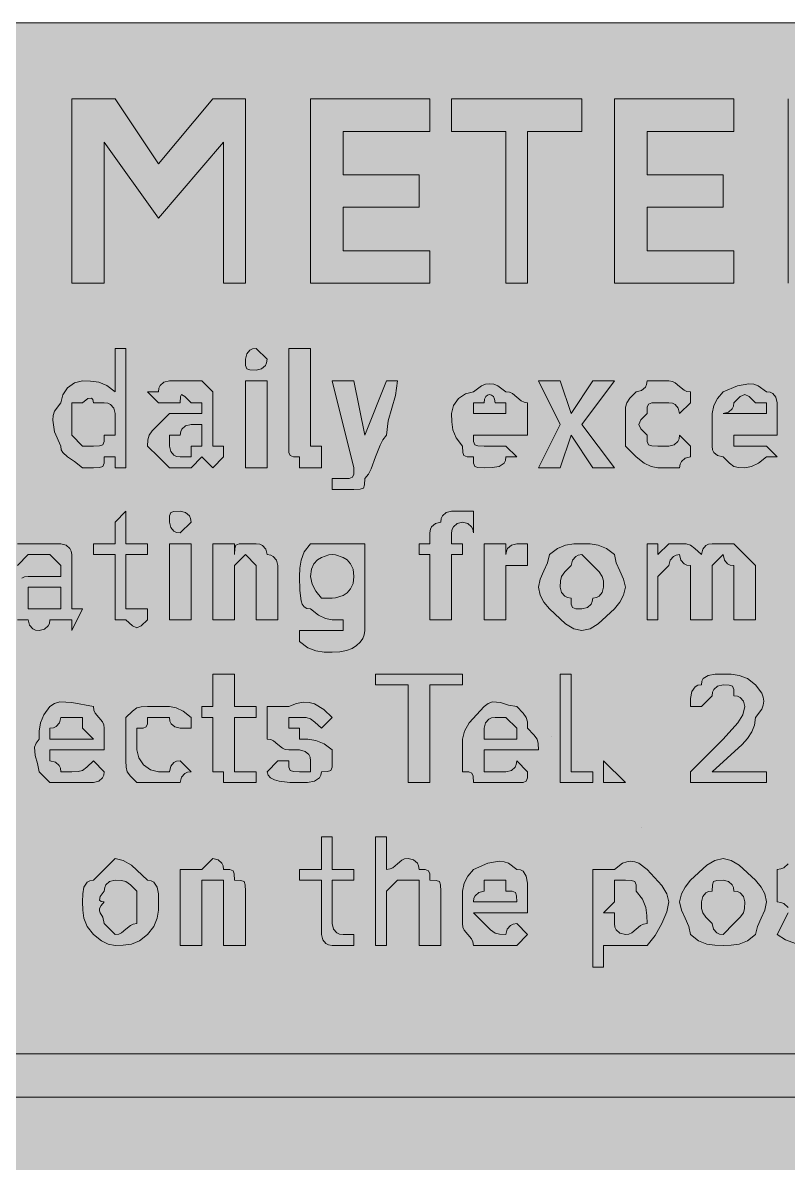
# Model space of a CAD drawing. Header units: metres. Extents: x 9 to 558, y 12 to 260.
# Drawn here: x 282.2 to 366.8, y 133.8 to 259.9 of the extents above; entities that cross this region are included whole.
import ezdxf

# ---------------------------------------------------------------- set-up
doc = ezdxf.new("R2010")
doc.units = ezdxf.units.M
for name, color, linetype, true_color in [('FILL_BLUE_0000FF', 7, 'Continuous', 0x0000ff), ('FILL_WHITE_FFFFFF', 7, 'Continuous', 0xffffff), ('STROKE_WHITE_FFFFFF', 7, 'Continuous', 0xffffff)]:
    doc.layers.add(name, color=color, linetype=linetype, true_color=true_color)

msp = doc.modelspace()

# ---------------------------------------------------------------- hatches: boundary and pattern name
at = {"layer": 'FILL_BLUE_0000FF', "true_color": 0x0000ff}
h = msp.add_hatch(color=7, dxfattribs=at)
h.dxf.hatch_style = 1
h.paths.add_polyline_path([(551.26, 259.87), (552.02, 259.71), (553.41, 259.17), (556.41, 257.52), (556.81, 257.02), (557.1, 256.43), (557.46, 255.12), (557.61, 252.72), (557.61, 18.72), (557.61, 16.32), (557.56, 15.92), (557.42, 15.61), (557.01, 15.12), (556.6, 14.63), (556.46, 14.32), (556.41, 13.92), (553.41, 12.27), (552.02, 11.73), (551.26, 11.57), (550.41, 11.52), (16.41, 11.52), (15.53, 11.54), (14.76, 11.67), (14.22, 12.03), (14.06, 12.32), (14.01, 12.72), (13.13, 12.74), (12.36, 12.87), (11.82, 13.23), (11.66, 13.52), (11.61, 13.92), (10.82, 14.42), (10.22, 15.01), (9.8, 15.65), (9.51, 16.32), (9.25, 17.63), (9.21, 18.72), (9.21, 252.72), (9.21, 255.12), (9.92, 256), (10.41, 256.77), (10.9, 257.31), (11.21, 257.47), (11.61, 257.52), (11.66, 257.92), (11.82, 258.23), (12.36, 258.72), (13.13, 259.21), (14.01, 259.92), (16.41, 259.92), (550.41, 259.92), (551.26, 259.87)])
at = {"layer": 'FILL_WHITE_FFFFFF', "true_color": 0xffffff}
h = msp.add_hatch(color=7, dxfattribs=at)
h.dxf.hatch_style = 1
h.paths.add_polyline_path([(287.61, 251.52), (292.41, 251.52), (297.21, 244.32), (303.21, 251.52), (306.81, 251.52), (306.81, 231.12), (304.41, 231.12), (304.41, 246.72), (297.21, 238.32), (291.21, 246.72), (291.21, 231.12), (287.61, 231.12), (287.61, 251.52)])
h = msp.add_hatch(color=7, dxfattribs=at)
h.dxf.hatch_style = 1
h.paths.add_polyline_path([(314.01, 251.52), (327.21, 251.52), (327.21, 247.92), (317.61, 247.92), (317.61, 243.12), (326.01, 243.12), (326.01, 239.52), (317.61, 239.52), (317.61, 234.72), (327.21, 234.72), (327.21, 231.12), (314.01, 231.12), (314.01, 251.52)])
h = msp.add_hatch(color=7, dxfattribs=at)
h.dxf.hatch_style = 1
h.paths.add_polyline_path([(344.01, 247.92), (338.01, 247.92), (338.01, 231.12), (335.61, 231.12), (335.61, 247.92), (329.61, 247.92), (329.61, 251.52), (344.01, 251.52), (344.01, 247.92)])
h = msp.add_hatch(color=7, dxfattribs=at)
h.dxf.hatch_style = 1
h.paths.add_polyline_path([(347.61, 251.52), (360.81, 251.52), (360.81, 247.92), (351.21, 247.92), (351.21, 243.12), (359.61, 243.12), (359.61, 239.52), (351.21, 239.52), (351.21, 234.72), (360.81, 234.72), (360.81, 231.12), (347.61, 231.12), (347.61, 251.52)])
h = msp.add_hatch(color=7, dxfattribs=at)
h.dxf.hatch_style = 1
h.paths.add_polyline_path([(291.06, 210.87), (290.7, 210.74), (290.01, 210.72), (288.81, 210.72), (287.93, 211.43), (287.16, 211.92), (286.62, 212.41), (286.46, 212.72), (286.41, 213.12), (285.73, 214.71), (285.51, 215.97), (285.57, 216.51), (285.73, 217), (286.41, 217.92), (286.62, 218.8), (287.16, 219.57), (287.93, 220.11), (288.81, 220.32), (289.71, 220.3), (290.61, 220.17), (291.51, 219.81), (292.41, 219.12), (292.41, 223.92), (293.61, 223.92), (293.61, 210.72), (292.41, 210.72), (292.41, 211.92), (291.21, 211.92), (291.19, 211.23), (291.06, 210.87)])
h.paths.add_polyline_path([(291.06, 213.27), (291.19, 213.63), (291.21, 214.32), (292.41, 214.32), (292.41, 216.72), (292.26, 217.32), (291.9, 217.73), (291.61, 217.87), (291.21, 217.92), (290.01, 217.92), (289.96, 218.26), (289.82, 218.43), (289.41, 218.37), (288.81, 217.92), (287.61, 217.92), (287.61, 214.32), (288.81, 213.12), (290.01, 213.12), (290.7, 213.14), (291.06, 213.27)], flags=16)
h = msp.add_hatch(color=7, dxfattribs=at)
h.dxf.hatch_style = 1
h.paths.add_polyline_path([(309.16, 222.32), (309.02, 222.03), (308.61, 221.67), (308.01, 221.52), (307.32, 221.54), (306.96, 221.67), (306.83, 222.03), (306.81, 222.72), (306.96, 223.32), (307.32, 223.73), (307.61, 223.87), (308.01, 223.92), (309.21, 222.72), (309.16, 222.32)])
h = msp.add_hatch(color=7, dxfattribs=at)
h.dxf.hatch_style = 1
h.paths.add_polyline_path([(311.61, 223.92), (314.01, 223.92), (314.01, 213.12), (315.21, 213.12), (315.21, 210.72), (314.01, 210.72), (312.81, 210.72), (312.81, 211.92), (312.12, 211.94), (311.76, 212.07), (311.63, 212.43), (311.61, 213.12), (311.61, 223.92)])
h = msp.add_hatch(color=7, dxfattribs=at)
h.dxf.hatch_style = 1
h.paths.add_polyline_path([(297.21, 211.92), (296.01, 213.12), (296.03, 213.83), (296.16, 214.32), (296.52, 214.81), (297.21, 215.52), (298.41, 216.72), (299.61, 216.72), (300.81, 216.72), (302.01, 216.72), (302.01, 217.92), (300.81, 217.92), (300.12, 218.59), (299.76, 218.82), (299.63, 218.59), (299.61, 217.92), (298.41, 217.92), (297.21, 217.92), (296.01, 219.12), (297.21, 219.12), (297.26, 219.52), (297.4, 219.81), (297.81, 220.17), (298.41, 220.32), (299.61, 220.32), (302.01, 220.32), (303.21, 219.12), (303.21, 217.92), (303.21, 215.52), (303.21, 213.12), (304.41, 213.12), (304.41, 211.92), (303.21, 210.72), (302.01, 211.92), (300.81, 210.72), (299.61, 210.72), (298.41, 210.72), (297.21, 211.92)])
h.paths.add_polyline_path([(300.81, 213.12), (302.01, 213.12), (302.01, 215.52), (300.81, 215.52), (300.21, 215.37), (299.8, 215.01), (299.66, 214.72), (299.61, 214.32), (298.41, 214.32), (298.41, 213.12), (298.56, 212.52), (298.92, 212.11), (299.21, 211.97), (299.61, 211.92), (300.81, 211.92), (300.81, 213.12)], flags=16)
h = msp.add_hatch(color=7, dxfattribs=at)
h.dxf.hatch_style = 1
h.paths.add_polyline_path([(306.81, 210.72), (306.81, 220.32), (309.21, 220.32), (309.21, 210.72), (306.81, 210.72)])
h = msp.add_hatch(color=7, dxfattribs=at)
h.dxf.hatch_style = 1
h.paths.add_polyline_path([(316.41, 220.32), (318.81, 220.32), (320.01, 214.32), (322.41, 220.32), (323.61, 220.32), (323.42, 218.71), (323.01, 217.32), (322.6, 215.93), (322.41, 214.32), (322.01, 213.82), (321.7, 213.23), (321.21, 211.92), (320.72, 210.61), (320.41, 210.02), (320.01, 209.52), (319.99, 208.83), (319.86, 208.47), (319.5, 208.34), (318.81, 208.32), (317.61, 208.32), (316.41, 208.32), (316.41, 209.52), (317.61, 209.52), (318.3, 209.54), (318.66, 209.67), (318.79, 210.03), (318.81, 210.72), (316.41, 220.32)])
h = msp.add_hatch(color=7, dxfattribs=at)
h.dxf.hatch_style = 1
h.paths.add_polyline_path([(332.16, 210.87), (332.03, 211.23), (332.01, 211.92), (331.32, 211.94), (330.96, 212.07), (330.83, 212.43), (330.81, 213.12), (330.12, 214.02), (329.76, 214.92), (329.63, 215.82), (329.61, 216.72), (329.82, 217.6), (330.36, 218.37), (331.13, 218.91), (332.01, 219.12), (332.91, 219.79), (333.36, 219.96), (333.81, 220.02), (334.26, 219.96), (334.71, 219.79), (335.61, 219.12), (336.01, 219.07), (336.32, 218.93), (336.81, 218.52), (337.3, 218.11), (337.61, 217.97), (338.01, 217.92), (338.01, 214.32), (332.01, 214.32), (332.03, 213.63), (332.16, 213.27), (332.52, 213.14), (333.21, 213.12), (334.41, 213.12), (335.61, 213.12), (336.81, 211.92), (335.61, 211.92), (335.56, 211.52), (335.4, 211.23), (334.86, 210.87), (334.09, 210.74), (333.21, 210.72), (332.52, 210.74), (332.16, 210.87)])
h.paths.add_polyline_path([(335.61, 217.92), (334.41, 217.92), (334.36, 218.31), (334.22, 218.59), (334.03, 218.76), (333.81, 218.82), (333.59, 218.76), (333.4, 218.59), (333.26, 218.31), (333.21, 217.92), (332.01, 217.92), (332.01, 216.72), (335.61, 216.72), (335.61, 217.92)], flags=16)
h = msp.add_hatch(color=7, dxfattribs=at)
h.dxf.hatch_style = 1
h.paths.add_polyline_path([(342.81, 214.32), (341.61, 210.72), (339.21, 210.72), (341.61, 215.52), (339.21, 220.32), (341.61, 220.32), (342.81, 216.72), (345.21, 220.32), (347.61, 220.32), (344.01, 215.52), (347.61, 210.72), (345.21, 210.72), (342.81, 214.32)])
h = msp.add_hatch(color=7, dxfattribs=at)
h.dxf.hatch_style = 1
h.paths.add_polyline_path([(353.61, 213.12), (354.21, 213.27), (354.62, 213.63), (354.76, 213.92), (354.81, 214.32), (356.01, 213.12), (356.01, 211.92), (355.41, 211.77), (355, 211.41), (354.86, 211.12), (354.81, 210.72), (352.41, 210.72), (351.66, 210.87), (350.89, 211.23), (350.01, 211.92), (348.81, 213.12), (348.81, 216.72), (348.83, 217.43), (348.96, 217.92), (349.32, 218.41), (350.01, 219.12), (350.61, 219.27), (351.02, 219.63), (351.16, 219.92), (351.21, 220.32), (353.61, 220.32), (354.01, 220.27), (354.32, 220.13), (354.81, 219.72), (355.3, 219.31), (355.61, 219.17), (356.01, 219.12), (356.01, 217.92), (354.81, 216.72), (354.66, 217.32), (354.3, 217.73), (354.01, 217.87), (353.61, 217.92), (352.41, 217.92), (351.72, 217.9), (351.36, 217.77), (351.23, 217.41), (351.21, 216.72), (350.53, 216.01), (350.31, 215.52), (350.53, 215.03), (351.21, 214.32), (351.23, 213.63), (351.36, 213.27), (351.72, 213.14), (352.41, 213.12), (353.61, 213.12)])
h = msp.add_hatch(color=7, dxfattribs=at)
h.dxf.hatch_style = 1
h.paths.add_polyline_path([(364.41, 213.12), (365.61, 211.92), (364.41, 211.92), (363.53, 211.23), (362.76, 210.87), (362.01, 210.72), (361.3, 210.74), (360.81, 210.87), (360.32, 211.23), (359.61, 211.92), (359.01, 212.07), (358.6, 212.43), (358.46, 212.72), (358.41, 213.12), (358.41, 216.72), (358.6, 217.6), (359.01, 218.37), (359.61, 219.12), (361.2, 219.79), (362.46, 220.02), (363, 219.96), (363.49, 219.79), (364.41, 219.12), (364.81, 219.07), (365.1, 218.93), (365.46, 218.52), (365.61, 217.92), (365.61, 214.32), (360.81, 214.32), (360.81, 213.12), (363.21, 213.12), (364.41, 213.12)])
h.paths.add_polyline_path([(364.41, 217.92), (363.21, 217.92), (362.5, 218.59), (362.01, 218.82), (361.52, 218.59), (360.81, 217.92), (360.76, 217.52), (360.62, 217.23), (360.21, 216.87), (359.61, 216.72), (364.41, 216.72), (364.41, 217.92)], flags=16)
h = msp.add_hatch(color=7, dxfattribs=at)
h.dxf.hatch_style = 1
h.paths.add_polyline_path([(294.81, 195.12), (296.01, 195.12), (296.01, 193.92), (295.3, 193.24), (294.81, 193.02), (294.32, 193.24), (293.61, 193.92), (292.41, 193.92), (292.41, 195.12), (292.41, 201.12), (290.01, 201.12), (290.01, 202.32), (292.41, 202.32), (292.41, 204.72), (293.61, 205.92), (293.61, 202.32), (296.01, 202.32), (296.01, 201.12), (293.61, 201.12), (293.61, 195.12), (294.81, 195.12)])
h = msp.add_hatch(color=7, dxfattribs=at)
h.dxf.hatch_style = 1
h.paths.add_polyline_path([(299.61, 203.52), (299.21, 203.57), (298.92, 203.71), (298.56, 204.12), (298.41, 204.72), (298.43, 205.41), (298.56, 205.77), (298.92, 205.9), (299.61, 205.92), (300.21, 205.77), (300.62, 205.41), (300.76, 205.12), (300.81, 204.72), (299.61, 203.52)])
h = msp.add_hatch(color=7, dxfattribs=at)
h.dxf.hatch_style = 1
h.paths.add_polyline_path([(329.61, 193.92), (327.21, 193.92), (327.21, 201.12), (326.01, 201.12), (326.01, 202.32), (327.21, 202.32), (327.21, 203.52), (327.26, 203.92), (327.4, 204.21), (327.81, 204.57), (328.41, 204.72), (328.46, 205.12), (328.6, 205.41), (329.01, 205.77), (329.61, 205.92), (330.81, 205.92), (332.01, 205.92), (332.01, 203.52), (331.96, 203.92), (331.82, 204.21), (331.41, 204.57), (330.81, 204.72), (330.21, 204.57), (329.8, 204.21), (329.66, 203.92), (329.61, 203.52), (329.61, 202.32), (330.81, 202.32), (330.81, 201.12), (329.61, 201.12), (329.61, 193.92)])
h = msp.add_hatch(color=7, dxfattribs=at)
h.dxf.hatch_style = 1
h.paths.add_polyline_path([(283.32, 192.91), (282.96, 193.32), (282.81, 193.92), (281.61, 193.92), (280.92, 194.63), (280.56, 195.12), (280.43, 195.61), (280.41, 196.32), (280.56, 196.92), (280.92, 197.33), (281.21, 197.47), (281.61, 197.52), (281.76, 198.12), (282.12, 198.53), (282.41, 198.67), (282.81, 198.72), (284.01, 198.72), (285.21, 198.72), (286.41, 198.72), (286.41, 199.92), (285.21, 201.12), (284.01, 201.12), (282.81, 201.12), (281.61, 199.92), (280.41, 201.12), (280.81, 201.17), (281.1, 201.31), (281.46, 201.72), (281.61, 202.32), (282.81, 202.32), (284.01, 202.32), (286.41, 202.32), (287.01, 202.17), (287.42, 201.81), (287.56, 201.52), (287.61, 201.12), (287.61, 199.92), (287.61, 198.72), (287.61, 195.12), (288.81, 195.12), (287.61, 192.72), (287.61, 193.92), (286.41, 193.92), (285.21, 193.92), (285.16, 193.52), (285.02, 193.23), (284.61, 192.87), (284.01, 192.72), (283.61, 192.77), (283.32, 192.91)])
h.paths.add_polyline_path([(286.41, 195.12), (286.41, 196.32), (286.41, 197.52), (285.21, 197.52), (284.01, 197.52), (282.81, 197.52), (282.81, 196.32), (282.81, 195.12), (284.01, 195.12), (285.21, 195.12), (286.41, 195.12)], flags=16)
h = msp.add_hatch(color=7, dxfattribs=at)
h.dxf.hatch_style = 1
h.paths.add_polyline_path([(298.41, 193.92), (298.41, 202.32), (300.81, 202.32), (300.81, 193.92), (298.41, 193.92)])
h = msp.add_hatch(color=7, dxfattribs=at)
h.dxf.hatch_style = 1
h.paths.add_polyline_path([(305.61, 199.92), (305.61, 198.72), (305.61, 193.92), (303.21, 193.92), (303.21, 202.32), (305.61, 202.32), (305.61, 201.12), (305.63, 201.81), (305.76, 202.17), (306.12, 202.3), (306.81, 202.32), (308.01, 202.32), (308.41, 202.27), (308.7, 202.13), (309.06, 201.72), (309.21, 201.12), (309.61, 201.07), (309.9, 200.93), (310.26, 200.52), (310.41, 199.92), (310.41, 193.92), (308.01, 193.92), (308.01, 198.72), (308.01, 199.92), (306.81, 201.12), (305.61, 199.92)])
h = msp.add_hatch(color=7, dxfattribs=at)
h.dxf.hatch_style = 1
h.paths.add_polyline_path([(319.95, 192.27), (319.78, 191.84), (319.5, 191.43), (319.11, 191.07), (318.6, 190.76), (317.98, 190.53), (317.25, 190.37), (316.41, 190.32), (315.51, 190.34), (314.61, 190.47), (313.71, 190.83), (312.81, 191.52), (312.81, 192.72), (316.41, 192.72), (317.61, 192.72), (317.61, 193.92), (316.41, 193.92), (315.66, 194.07), (314.89, 194.43), (314.01, 195.12), (313.61, 195.18), (313.32, 195.34), (313.1, 195.63), (312.96, 196.02), (312.83, 197.14), (312.81, 198.72), (312.83, 199.62), (312.96, 200.52), (313.32, 201.42), (314.01, 202.32), (316.41, 202.32), (317.61, 202.32), (318.81, 202.32), (320.01, 202.32), (320.01, 192.72), (319.95, 192.27)])
h.paths.add_polyline_path([(315.21, 200.82), (314.77, 200.53), (314.38, 200.11), (314.11, 199.51), (314.01, 198.72), (314.2, 197.84), (314.61, 197.07), (315.21, 196.32), (316.41, 196.32), (316.78, 196.36), (317.61, 196.62), (318.05, 196.91), (318.43, 197.33), (318.71, 197.93), (318.81, 198.72), (318.71, 199.51), (318.43, 200.11), (318.05, 200.53), (317.61, 200.82), (316.78, 201.08), (316.41, 201.12), (316.03, 201.08), (315.21, 200.82)], flags=16)
h = msp.add_hatch(color=7, dxfattribs=at)
h.dxf.hatch_style = 1
h.paths.add_polyline_path([(335.66, 201.52), (335.8, 201.81), (336.21, 202.17), (336.81, 202.32), (338.01, 202.32), (338.01, 199.92), (336.81, 199.92), (335.61, 199.92), (335.61, 198.72), (335.61, 193.92), (333.21, 193.92), (333.21, 202.32), (335.61, 202.32), (335.61, 201.12), (335.66, 201.52)])
h = msp.add_hatch(color=7, dxfattribs=at)
h.dxf.hatch_style = 1
h.paths.add_polyline_path([(339.81, 199.32), (340.22, 200.22), (340.41, 201.12), (341.31, 201.81), (342.21, 202.17), (343.11, 202.3), (344.01, 202.32), (344.91, 202.3), (345.81, 202.17), (346.71, 201.81), (347.61, 201.12), (347.8, 200.22), (348.21, 199.32), (348.62, 198.42), (348.81, 197.52), (348.62, 196.64), (348.21, 195.87), (347.61, 195.12), (345.81, 193.47), (344.91, 192.93), (344.01, 192.72), (343.11, 192.93), (342.21, 193.47), (340.41, 195.12), (339.81, 195.87), (339.4, 196.64), (339.21, 197.52), (339.4, 198.42), (339.81, 199.32)])
h.paths.add_polyline_path([(343.32, 200.93), (342.96, 200.52), (342.81, 199.92), (342.12, 199.21), (341.76, 198.72), (341.63, 198.23), (341.61, 197.52), (341.76, 196.92), (342.12, 196.51), (342.41, 196.37), (342.81, 196.32), (342.83, 195.63), (342.96, 195.27), (343.32, 195.14), (344.01, 195.12), (344.61, 195.27), (345.02, 195.63), (345.16, 195.92), (345.21, 196.32), (345.61, 196.37), (345.9, 196.51), (346.26, 196.92), (346.41, 197.52), (346.39, 198.23), (346.26, 198.72), (345.9, 199.21), (345.21, 199.92), (344.01, 201.12), (343.61, 201.07), (343.32, 200.93)], flags=16)
h = msp.add_hatch(color=7, dxfattribs=at)
h.dxf.hatch_style = 1
h.paths.add_polyline_path([(352.41, 201.12), (353.61, 202.32), (354.81, 202.32), (355.52, 202.3), (356.01, 202.17), (356.5, 201.81), (357.21, 201.12), (357.36, 201.72), (357.72, 202.13), (358.01, 202.27), (358.41, 202.32), (359.61, 202.32), (360.81, 202.32), (363.21, 199.92), (363.21, 193.92), (360.81, 193.92), (360.81, 198.72), (360.81, 199.92), (360.41, 199.97), (360.12, 200.11), (359.76, 200.52), (359.61, 201.12), (358.41, 199.92), (358.41, 198.72), (358.41, 193.92), (356.01, 193.92), (356.01, 198.72), (356.01, 199.92), (355.61, 199.97), (355.32, 200.11), (354.96, 200.52), (354.81, 201.12), (354.41, 201.07), (354.12, 200.93), (353.76, 200.52), (353.61, 199.92), (352.41, 198.72), (352.41, 193.92), (351.21, 193.92), (351.21, 202.32), (352.41, 202.32), (352.41, 201.12)])
h = msp.add_hatch(color=7, dxfattribs=at)
h.dxf.hatch_style = 1
h.paths.add_polyline_path([(305.61, 177.12), (306.81, 177.12), (308.01, 177.12), (308.01, 175.92), (304.41, 175.92), (304.41, 177.12), (303.21, 177.12), (303.21, 183.12), (302.01, 183.12), (302.01, 184.32), (303.21, 184.32), (303.21, 187.92), (305.61, 187.92), (305.61, 184.32), (308.01, 184.32), (308.01, 183.12), (305.61, 183.12), (305.61, 178.32), (305.61, 177.12)])
h = msp.add_hatch(color=7, dxfattribs=at)
h.dxf.hatch_style = 1
h.paths.add_polyline_path([(330.81, 186.72), (327.21, 186.72), (327.21, 175.92), (324.81, 175.92), (324.81, 186.72), (321.21, 186.72), (321.21, 187.92), (330.81, 187.92), (330.81, 186.72)])
h = msp.add_hatch(color=7, dxfattribs=at)
h.dxf.hatch_style = 1
h.paths.add_polyline_path([(341.61, 187.92), (342.81, 187.92), (342.81, 178.32), (342.81, 177.12), (344.01, 177.12), (345.21, 177.12), (345.21, 175.92), (342.81, 175.92), (341.61, 175.92), (341.61, 177.12), (341.61, 187.92)])
h = msp.add_hatch(color=7, dxfattribs=at)
h.dxf.hatch_style = 1
h.paths.add_polyline_path([(356.01, 184.32), (356.03, 185.2), (356.16, 185.97), (356.52, 186.51), (356.81, 186.67), (357.21, 186.72), (357.26, 187.12), (357.42, 187.41), (357.96, 187.77), (358.73, 187.9), (359.61, 187.92), (360.51, 187.9), (361.41, 187.77), (362.31, 187.41), (363.21, 186.72), (363.88, 185.82), (364.05, 185.37), (364.11, 184.92), (364.05, 184.47), (363.88, 184.02), (363.21, 183.12), (363.1, 182.27), (362.8, 181.51), (362.32, 180.8), (361.71, 180.12), (358.41, 177.12), (364.41, 177.12), (364.41, 175.92), (356.01, 175.92), (356.01, 177.12), (359.61, 180.72), (361.26, 182.52), (361.8, 183.42), (362.01, 184.32), (361.86, 184.92), (361.5, 185.33), (361.21, 185.47), (360.81, 185.52), (360.79, 186.21), (360.66, 186.57), (360.3, 186.7), (359.61, 186.72), (359.01, 186.57), (358.6, 186.21), (358.46, 185.92), (358.41, 185.52), (357.21, 184.32), (356.01, 184.32)])
h = msp.add_hatch(color=7, dxfattribs=at)
h.dxf.hatch_style = 1
h.paths.add_polyline_path([(284.01, 177.12), (283.84, 178.02), (283.56, 178.92), (283.5, 179.82), (283.67, 180.27), (284.01, 180.72), (284.03, 181.62), (284.16, 182.52), (284.52, 183.42), (285.21, 184.32), (285.71, 184.66), (286.3, 184.83), (287.61, 184.77), (290.01, 184.32), (290.06, 183.92), (290.2, 183.61), (290.61, 183.12), (291.02, 182.63), (291.16, 182.32), (291.21, 181.92), (291.21, 179.52), (285.21, 179.52), (285.21, 178.32), (285.81, 178.17), (286.22, 177.81), (286.36, 177.52), (286.41, 177.12), (287.61, 177.12), (288.32, 177.14), (288.81, 177.27), (289.3, 177.63), (290.01, 178.32), (291.21, 177.12), (291.16, 176.72), (291.02, 176.43), (290.61, 176.07), (290.01, 175.92), (286.41, 175.92), (285.21, 175.92), (284.01, 177.12)])
h.paths.add_polyline_path([(288.81, 181.92), (288.81, 183.12), (286.41, 183.12), (286.26, 182.52), (285.9, 182.11), (285.61, 181.97), (285.21, 181.92), (285.21, 180.72), (290.01, 180.72), (288.81, 181.92)], flags=16)
h = msp.add_hatch(color=7, dxfattribs=at)
h.dxf.hatch_style = 1
h.paths.add_polyline_path([(298.41, 177.12), (298.56, 177.72), (298.92, 178.13), (299.21, 178.27), (299.61, 178.32), (300.81, 177.12), (300.41, 177.07), (300.12, 176.93), (299.76, 176.52), (299.61, 175.92), (297.21, 175.92), (294.81, 175.92), (294.12, 176.63), (293.76, 177.12), (293.63, 177.61), (293.61, 178.32), (293.61, 180.72), (293.61, 183.12), (294.32, 183.81), (294.81, 184.17), (295.3, 184.3), (296.01, 184.32), (298.41, 184.32), (299.16, 184.17), (299.93, 183.81), (300.81, 183.12), (300.81, 181.92), (299.61, 181.92), (299.01, 182.07), (298.6, 182.43), (298.46, 182.72), (298.41, 183.12), (296.01, 183.12), (295.99, 182.43), (295.86, 182.07), (295.5, 181.94), (294.81, 181.92), (294.81, 179.52), (295.02, 178.64), (295.56, 177.87), (296.33, 177.33), (297.21, 177.12), (298.41, 177.12)])
h = msp.add_hatch(color=7, dxfattribs=at)
h.dxf.hatch_style = 1
h.paths.add_polyline_path([(312.81, 181.92), (312.81, 180.72), (313.71, 180.7), (314.61, 180.57), (315.51, 180.21), (316.41, 179.52), (316.41, 178.32), (316.39, 177.63), (316.26, 177.27), (315.9, 177.14), (315.21, 177.12), (315.16, 176.72), (315, 176.43), (314.46, 176.07), (313.69, 175.94), (312.81, 175.92), (311.74, 175.94), (310.56, 176.07), (310.03, 176.21), (309.6, 176.43), (309.32, 176.72), (309.21, 177.12), (310.41, 178.32), (311.61, 178.32), (311.63, 177.63), (311.76, 177.27), (312.12, 177.14), (312.81, 177.12), (314.01, 177.12), (314.01, 178.32), (313.96, 178.72), (313.82, 179.01), (313.41, 179.37), (312.81, 179.52), (311.61, 179.52), (311.21, 179.57), (310.9, 179.71), (310.41, 180.12), (309.92, 180.53), (309.61, 180.67), (309.21, 180.72), (309.21, 181.92), (309.21, 184.32), (311.61, 184.32), (312.46, 184.66), (313.2, 184.81), (313.87, 184.78), (314.46, 184.62), (315.49, 183.98), (316.41, 183.12), (315.21, 181.92), (314.5, 182.61), (314.01, 182.97), (313.52, 183.1), (312.81, 183.12), (311.61, 183.12), (311.61, 181.92), (312.81, 181.92)])
h = msp.add_hatch(color=7, dxfattribs=at)
h.dxf.hatch_style = 1
h.paths.add_polyline_path([(331.99, 176.61), (331.86, 176.97), (331.5, 177.1), (330.81, 177.12), (330.81, 180.72), (331.02, 181.62), (331.56, 182.52), (333.21, 184.32), (333.66, 184.66), (334.11, 184.83), (335.01, 184.77), (335.91, 184.49), (336.81, 184.32), (337.5, 183.61), (337.86, 183.12), (337.99, 182.63), (338.01, 181.92), (338.7, 181.21), (339.06, 180.72), (339.19, 180.23), (339.21, 179.52), (333.21, 179.52), (333.21, 178.32), (333.21, 177.12), (335.61, 177.12), (336.21, 177.27), (336.62, 177.63), (336.76, 177.92), (336.81, 178.32), (338.01, 177.12), (337.99, 176.43), (337.86, 176.07), (337.5, 175.94), (336.81, 175.92), (334.41, 175.92), (332.01, 175.92), (331.99, 176.61)])
h.paths.add_polyline_path([(336.81, 181.92), (335.61, 183.12), (334.41, 183.12), (334.01, 183.07), (333.72, 182.93), (333.36, 182.52), (333.21, 181.92), (333.21, 180.72), (336.81, 180.72), (336.81, 181.92)], flags=16)
h = msp.add_hatch(color=7, dxfattribs=at)
h.dxf.hatch_style = 1
h.paths.add_polyline_path([(346.41, 178.32), (348.81, 175.92), (346.41, 175.92), (346.41, 178.32)])
h = msp.add_hatch(color=7, dxfattribs=at)
h.dxf.hatch_style = 1
h.paths.add_polyline_path([(316.56, 159.72), (316.92, 159.31), (317.21, 159.17), (317.61, 159.12), (318.81, 159.12), (318.81, 157.92), (316.41, 157.92), (316.01, 157.97), (315.72, 158.11), (315.36, 158.52), (315.21, 159.12), (315.21, 160.32), (315.21, 165.12), (312.81, 165.12), (312.81, 166.32), (315.21, 166.32), (315.21, 169.92), (316.41, 169.92), (316.41, 166.32), (318.81, 166.32), (318.81, 165.12), (316.41, 165.12), (316.41, 160.32), (316.56, 159.72)])
h = msp.add_hatch(color=7, dxfattribs=at)
h.dxf.hatch_style = 1
h.paths.add_polyline_path([(326.01, 165.12), (324.81, 165.12), (323.61, 165.12), (322.41, 163.92), (322.41, 157.92), (321.21, 157.92), (321.21, 169.92), (322.41, 169.92), (322.41, 166.32), (322.81, 166.37), (323.12, 166.51), (323.61, 166.92), (324.1, 167.33), (324.41, 167.47), (324.81, 167.52), (325.41, 167.37), (325.82, 167.01), (325.96, 166.72), (326.01, 166.32), (326.7, 166.3), (327.06, 166.17), (327.19, 165.81), (327.21, 165.12), (327.9, 165.1), (328.26, 164.97), (328.39, 164.61), (328.41, 163.92), (328.41, 157.92), (326.01, 157.92), (326.01, 163.92), (326.01, 165.12)])
h = msp.add_hatch(color=7, dxfattribs=at)
h.dxf.hatch_style = 1
h.paths.add_polyline_path([(288.96, 164.37), (289.32, 164.91), (289.61, 165.07), (290.01, 165.12), (292.41, 167.52), (293.31, 167.31), (294.21, 166.77), (296.01, 165.12), (296.41, 165.07), (296.7, 164.91), (297.06, 164.37), (297.19, 163.6), (297.21, 162.72), (297.19, 161.82), (297.06, 160.92), (296.7, 160.02), (296.01, 159.12), (295.11, 158.43), (294.21, 158.07), (293.31, 157.94), (292.41, 157.92), (291.66, 158.07), (290.89, 158.43), (290.01, 159.12), (289.32, 160.02), (288.96, 160.92), (288.83, 161.82), (288.81, 162.72), (288.83, 163.6), (288.96, 164.37)])
h.paths.add_polyline_path([(291.4, 164.61), (291.26, 164.32), (291.21, 163.92), (290.76, 163.32), (290.7, 162.91), (290.87, 162.77), (291.21, 162.72), (290.87, 162.32), (290.7, 162.01), (290.68, 161.75), (290.76, 161.52), (291.04, 161.03), (291.21, 160.32), (292.41, 159.12), (292.81, 159.17), (293.12, 159.31), (293.61, 159.72), (294.1, 160.13), (294.41, 160.27), (294.81, 160.32), (294.81, 162.72), (294.81, 163.92), (294.1, 164.61), (293.61, 164.97), (293.12, 165.1), (292.41, 165.12), (291.81, 164.97), (291.4, 164.61)], flags=16)
h = msp.add_hatch(color=7, dxfattribs=at)
h.dxf.hatch_style = 1
h.paths.add_polyline_path([(302.01, 165.12), (302.01, 163.92), (302.01, 157.92), (299.61, 157.92), (299.61, 166.32), (302.01, 166.32), (303.21, 167.52), (303.81, 167.37), (304.22, 167.01), (304.36, 166.72), (304.41, 166.32), (305.1, 166.3), (305.46, 166.17), (305.59, 165.81), (305.61, 165.12), (306.3, 165.1), (306.66, 164.97), (306.79, 164.61), (306.81, 163.92), (306.81, 157.92), (304.41, 157.92), (304.41, 163.92), (304.41, 165.12), (303.21, 165.12), (302.01, 165.12)])
h = msp.add_hatch(color=7, dxfattribs=at)
h.dxf.hatch_style = 1
h.paths.add_polyline_path([(331.96, 158.32), (331.82, 158.63), (331.41, 159.12), (331, 159.61), (330.86, 159.92), (330.81, 160.32), (330.81, 163.92), (331, 164.8), (331.41, 165.57), (332.01, 166.32), (333.6, 166.99), (334.86, 167.22), (335.4, 167.16), (335.89, 166.99), (336.81, 166.32), (337.21, 166.27), (337.5, 166.11), (337.86, 165.57), (337.99, 164.8), (338.01, 163.92), (338.01, 161.52), (332.01, 161.52), (333.21, 160.32), (333.92, 159.63), (334.41, 159.27), (334.9, 159.14), (335.61, 159.12), (335.76, 159.72), (336.12, 160.13), (336.41, 160.27), (336.81, 160.32), (338.01, 159.12), (336.81, 157.92), (334.41, 157.92), (332.01, 157.92), (331.96, 158.32)])
h.paths.add_polyline_path([(336.79, 163.41), (336.66, 163.77), (336.3, 163.9), (335.61, 163.92), (335.61, 165.12), (333.21, 165.12), (333.21, 163.92), (332.61, 163.77), (332.2, 163.41), (332.06, 163.12), (332.01, 162.72), (336.81, 162.72), (336.79, 163.41)], flags=16)
h = msp.add_hatch(color=7, dxfattribs=at)
h.dxf.hatch_style = 1
h.paths.add_polyline_path([(348.96, 167.16), (349.41, 167.22), (349.86, 167.16), (350.31, 166.99), (351.21, 166.32), (352.86, 164.52), (353.4, 163.62), (353.61, 162.72), (353.4, 161.63), (352.86, 160.32), (352.09, 159.01), (351.21, 157.92), (348.81, 157.92), (347.61, 157.92), (346.41, 157.92), (346.41, 155.52), (345.21, 155.52), (345.21, 166.32), (346.41, 166.32), (347.61, 166.32), (348.51, 166.99), (348.96, 167.16)])
h.paths.add_polyline_path([(347.61, 162.72), (346.41, 161.52), (347.61, 161.52), (347.61, 160.32), (347.66, 159.92), (347.8, 159.63), (348.21, 159.27), (348.81, 159.12), (349.21, 159.17), (349.52, 159.31), (350.01, 159.72), (350.5, 160.13), (350.81, 160.27), (351.21, 160.32), (351.19, 161.22), (351.06, 162.12), (350.7, 163.02), (350.01, 163.92), (349.99, 164.61), (349.86, 164.97), (349.5, 165.1), (348.81, 165.12), (347.61, 165.12), (347.61, 163.92), (347.61, 162.72)], flags=16)
h = msp.add_hatch(color=7, dxfattribs=at)
h.dxf.hatch_style = 1
h.paths.add_polyline_path([(355.41, 164.37), (356.01, 165.12), (357.81, 166.77), (358.71, 167.31), (359.61, 167.52), (360.51, 167.31), (361.41, 166.77), (363.21, 165.12), (363.81, 164.37), (364.22, 163.6), (364.41, 162.72), (364.22, 161.82), (363.81, 160.92), (363.4, 160.02), (363.21, 159.12), (362.31, 158.43), (361.41, 158.07), (360.51, 157.94), (359.61, 157.92), (358.71, 157.94), (357.81, 158.07), (356.91, 158.43), (356.01, 159.12), (355.82, 160.02), (355.41, 160.92), (355, 161.82), (354.81, 162.72), (355, 163.6), (355.41, 164.37)])
h.paths.add_polyline_path([(358.56, 164.97), (358.43, 164.61), (358.41, 163.92), (358.01, 163.87), (357.72, 163.73), (357.36, 163.32), (357.21, 162.72), (357.23, 162.01), (357.36, 161.52), (357.72, 161.03), (358.41, 160.32), (358.56, 159.72), (358.92, 159.31), (359.21, 159.17), (359.61, 159.12), (360.81, 160.32), (361.5, 161.03), (361.86, 161.52), (361.99, 162.01), (362.01, 162.72), (361.86, 163.32), (361.5, 163.73), (361.21, 163.87), (360.81, 163.92), (360.76, 164.32), (360.62, 164.61), (360.21, 164.97), (359.61, 165.12), (358.92, 165.1), (358.56, 164.97)], flags=16)
h = msp.add_hatch(color=7, dxfattribs=at)
h.dxf.hatch_style = 1
h.paths.add_polyline_path([(369.21, 163.92), (370.11, 163.71), (371.01, 163.17), (372.81, 161.52), (372.81, 160.32), (372.66, 159.72), (372.3, 159.31), (372.01, 159.17), (371.61, 159.12), (370.9, 158.43), (370.41, 158.07), (369.92, 157.94), (369.21, 157.92), (367.63, 158.11), (366.51, 158.52), (365.61, 159.12), (366.81, 161.52), (366.81, 160.32), (367.21, 160.27), (367.52, 160.13), (368.01, 159.72), (368.5, 159.31), (368.81, 159.17), (369.21, 159.12), (369.21, 160.32), (370.41, 160.32), (370.41, 161.52), (369.21, 161.52), (368.01, 161.52), (367.61, 161.57), (367.3, 161.71), (366.81, 162.12), (366.32, 162.53), (366.01, 162.67), (365.61, 162.72), (365.61, 165.12), (365.61, 166.32), (366.01, 166.37), (366.32, 166.51), (366.81, 166.92), (367.3, 167.33), (367.61, 167.47), (368.01, 167.52), (369.1, 167.33), (370.41, 166.92), (371.72, 166.51), (372.81, 166.32), (371.61, 165.12), (369.21, 165.12), (368.01, 165.12), (368.01, 163.92), (369.21, 163.92)])
h = msp.add_hatch(color=7, dxfattribs=at)
h.dxf.hatch_style = 1
h.paths.add_polyline_path([(76.41, 136.32), (69.21, 136.32), (62.01, 143.52), (69.21, 150.72), (76.41, 150.72), (71.61, 145.92), (504.81, 145.92), (504.81, 141.12), (71.61, 141.12), (76.41, 136.32)])

# ---------------------------------------------------------------- linework, layer by layer
at = {"layer": 'FILL_BLUE_0000FF', "lineweight": 0, "true_color": 0x0000ff}
msp.add_lwpolyline([(16.41, 259.92), (550.41, 259.92), (551.26, 259.87), (552.02, 259.71), (553.41, 259.17), (556.41, 257.52), (556.81, 257.02), (557.1, 256.43), (557.46, 255.12), (557.61, 252.72), (557.61, 18.72), (557.61, 16.32), (557.56, 15.92), (557.42, 15.61), (557.01, 15.12), (556.6, 14.63), (556.46, 14.32), (556.41, 13.92), (553.41, 12.27), (552.02, 11.73), (551.26, 11.57), (550.41, 11.52), (16.41, 11.52)], dxfattribs=at)
at = {"layer": 'FILL_WHITE_FFFFFF', "lineweight": 0, "true_color": 0xffffff}
for points in [[(287.61, 251.52), (292.41, 251.52), (297.21, 244.32), (303.21, 251.52), (306.81, 251.52), (306.81, 231.12), (304.41, 231.12), (304.41, 246.72), (297.21, 238.32), (291.21, 246.72), (291.21, 231.12), (287.61, 231.12)], [(314.01, 251.52), (327.21, 251.52), (327.21, 247.92), (317.61, 247.92), (317.61, 243.12), (326.01, 243.12), (326.01, 239.52), (317.61, 239.52), (317.61, 234.72), (327.21, 234.72), (327.21, 231.12), (314.01, 231.12)], [(344.01, 247.92), (338.01, 247.92), (338.01, 231.12), (335.61, 231.12), (335.61, 247.92), (329.61, 247.92), (329.61, 251.52), (344.01, 251.52)], [(347.61, 251.52), (360.81, 251.52), (360.81, 247.92), (351.21, 247.92), (351.21, 243.12), (359.61, 243.12), (359.61, 239.52), (351.21, 239.52), (351.21, 234.72), (360.81, 234.72), (360.81, 231.12), (347.61, 231.12)], [(291.06, 210.87), (290.7, 210.74), (290.01, 210.72), (288.81, 210.72), (287.93, 211.43), (287.16, 211.92), (286.62, 212.41), (286.46, 212.72), (286.41, 213.12), (285.73, 214.71), (285.51, 215.97), (285.57, 216.51), (285.73, 217), (286.41, 217.92), (286.62, 218.8), (287.16, 219.57), (287.93, 220.11), (288.81, 220.32), (289.71, 220.3), (290.61, 220.17), (291.51, 219.81), (292.41, 219.12), (292.41, 223.92), (293.61, 223.92), (293.61, 210.72), (292.41, 210.72), (292.41, 211.92), (291.21, 211.92), (291.19, 211.23)], [(309.16, 222.32), (309.02, 222.03), (308.61, 221.67), (308.01, 221.52), (307.32, 221.54), (306.96, 221.67), (306.83, 222.03), (306.81, 222.72), (306.96, 223.32), (307.32, 223.73), (307.61, 223.87), (308.01, 223.92), (309.21, 222.72)], [(311.61, 223.92), (314.01, 223.92), (314.01, 213.12), (315.21, 213.12), (315.21, 210.72), (314.01, 210.72), (312.81, 210.72), (312.81, 211.92), (312.12, 211.94), (311.76, 212.07), (311.63, 212.43), (311.61, 213.12)], [(297.21, 211.92), (296.01, 213.12), (296.03, 213.83), (296.16, 214.32), (296.52, 214.81), (297.21, 215.52), (298.41, 216.72), (299.61, 216.72), (300.81, 216.72), (302.01, 216.72), (302.01, 217.92), (300.81, 217.92), (300.12, 218.59), (299.76, 218.82), (299.63, 218.59), (299.61, 217.92), (298.41, 217.92), (297.21, 217.92), (296.01, 219.12), (297.21, 219.12), (297.26, 219.52), (297.4, 219.81), (297.81, 220.17), (298.41, 220.32), (299.61, 220.32), (302.01, 220.32), (303.21, 219.12), (303.21, 217.92), (303.21, 215.52), (303.21, 213.12), (304.41, 213.12), (304.41, 211.92), (303.21, 210.72), (302.01, 211.92), (300.81, 210.72), (299.61, 210.72), (298.41, 210.72)], [(306.81, 210.72), (306.81, 220.32), (309.21, 220.32), (309.21, 210.72)], [(316.41, 220.32), (318.81, 220.32), (320.01, 214.32), (322.41, 220.32), (323.61, 220.32), (323.42, 218.71), (323.01, 217.32), (322.6, 215.93), (322.41, 214.32), (322.01, 213.82), (321.7, 213.23), (321.21, 211.92), (320.72, 210.61), (320.41, 210.02), (320.01, 209.52), (319.99, 208.83), (319.86, 208.47), (319.5, 208.34), (318.81, 208.32), (317.61, 208.32), (316.41, 208.32), (316.41, 209.52), (317.61, 209.52), (318.3, 209.54), (318.66, 209.67), (318.79, 210.03), (318.81, 210.72)], [(332.16, 210.87), (332.03, 211.23), (332.01, 211.92), (331.32, 211.94), (330.96, 212.07), (330.83, 212.43), (330.81, 213.12), (330.12, 214.02), (329.76, 214.92), (329.63, 215.82), (329.61, 216.72), (329.82, 217.6), (330.36, 218.37), (331.13, 218.91), (332.01, 219.12), (332.91, 219.79), (333.36, 219.96), (333.81, 220.02), (334.26, 219.96), (334.71, 219.79), (335.61, 219.12), (336.01, 219.07), (336.32, 218.93), (336.81, 218.52), (337.3, 218.11), (337.61, 217.97), (338.01, 217.92), (338.01, 214.32), (332.01, 214.32), (332.03, 213.63), (332.16, 213.27), (332.52, 213.14), (333.21, 213.12), (334.41, 213.12), (335.61, 213.12), (336.81, 211.92), (335.61, 211.92), (335.56, 211.52), (335.4, 211.23), (334.86, 210.87), (334.09, 210.74), (333.21, 210.72), (332.52, 210.74)], [(342.81, 214.32), (341.61, 210.72), (339.21, 210.72), (341.61, 215.52), (339.21, 220.32), (341.61, 220.32), (342.81, 216.72), (345.21, 220.32), (347.61, 220.32), (344.01, 215.52), (347.61, 210.72), (345.21, 210.72)], [(353.61, 213.12), (354.21, 213.27), (354.62, 213.63), (354.76, 213.92), (354.81, 214.32), (356.01, 213.12), (356.01, 211.92), (355.41, 211.77), (355, 211.41), (354.86, 211.12), (354.81, 210.72), (352.41, 210.72), (351.66, 210.87), (350.89, 211.23), (350.01, 211.92), (348.81, 213.12), (348.81, 216.72), (348.83, 217.43), (348.96, 217.92), (349.32, 218.41), (350.01, 219.12), (350.61, 219.27), (351.02, 219.63), (351.16, 219.92), (351.21, 220.32), (353.61, 220.32), (354.01, 220.27), (354.32, 220.13), (354.81, 219.72), (355.3, 219.31), (355.61, 219.17), (356.01, 219.12), (356.01, 217.92), (354.81, 216.72), (354.66, 217.32), (354.3, 217.73), (354.01, 217.87), (353.61, 217.92), (352.41, 217.92), (351.72, 217.9), (351.36, 217.77), (351.23, 217.41), (351.21, 216.72), (350.53, 216.01), (350.31, 215.52), (350.53, 215.03), (351.21, 214.32), (351.23, 213.63), (351.36, 213.27), (351.72, 213.14), (352.41, 213.12)], [(364.41, 213.12), (365.61, 211.92), (364.41, 211.92), (363.53, 211.23), (362.76, 210.87), (362.01, 210.72), (361.3, 210.74), (360.81, 210.87), (360.32, 211.23), (359.61, 211.92), (359.01, 212.07), (358.6, 212.43), (358.46, 212.72), (358.41, 213.12), (358.41, 216.72), (358.6, 217.6), (359.01, 218.37), (359.61, 219.12), (361.2, 219.79), (362.46, 220.02), (363, 219.96), (363.49, 219.79), (364.41, 219.12), (364.81, 219.07), (365.1, 218.93), (365.46, 218.52), (365.61, 217.92), (365.61, 214.32), (360.81, 214.32), (360.81, 213.12), (363.21, 213.12)], [(291.06, 213.27), (291.19, 213.63), (291.21, 214.32), (292.41, 214.32), (292.41, 216.72), (292.26, 217.32), (291.9, 217.73), (291.61, 217.87), (291.21, 217.92), (290.01, 217.92), (289.96, 218.26), (289.82, 218.43), (289.41, 218.37), (288.81, 217.92), (287.61, 217.92), (287.61, 214.32), (288.81, 213.12), (290.01, 213.12), (290.7, 213.14)], [(335.61, 217.92), (334.41, 217.92), (334.36, 218.31), (334.22, 218.59), (334.03, 218.76), (333.81, 218.82), (333.59, 218.76), (333.4, 218.59), (333.26, 218.31), (333.21, 217.92), (332.01, 217.92), (332.01, 216.72), (335.61, 216.72)], [(364.41, 217.92), (363.21, 217.92), (362.5, 218.59), (362.01, 218.82), (361.52, 218.59), (360.81, 217.92), (360.76, 217.52), (360.62, 217.23), (360.21, 216.87), (359.61, 216.72), (364.41, 216.72)], [(300.81, 213.12), (302.01, 213.12), (302.01, 215.52), (300.81, 215.52), (300.21, 215.37), (299.8, 215.01), (299.66, 214.72), (299.61, 214.32), (298.41, 214.32), (298.41, 213.12), (298.56, 212.52), (298.92, 212.11), (299.21, 211.97), (299.61, 211.92), (300.81, 211.92)], [(294.81, 195.12), (296.01, 195.12), (296.01, 193.92), (295.3, 193.24), (294.81, 193.02), (294.32, 193.24), (293.61, 193.92), (292.41, 193.92), (292.41, 195.12), (292.41, 201.12), (290.01, 201.12), (290.01, 202.32), (292.41, 202.32), (292.41, 204.72), (293.61, 205.92), (293.61, 202.32), (296.01, 202.32), (296.01, 201.12), (293.61, 201.12), (293.61, 195.12)], [(299.61, 203.52), (299.21, 203.57), (298.92, 203.71), (298.56, 204.12), (298.41, 204.72), (298.43, 205.41), (298.56, 205.77), (298.92, 205.9), (299.61, 205.92), (300.21, 205.77), (300.62, 205.41), (300.76, 205.12), (300.81, 204.72)], [(329.61, 193.92), (327.21, 193.92), (327.21, 201.12), (326.01, 201.12), (326.01, 202.32), (327.21, 202.32), (327.21, 203.52), (327.26, 203.92), (327.4, 204.21), (327.81, 204.57), (328.41, 204.72), (328.46, 205.12), (328.6, 205.41), (329.01, 205.77), (329.61, 205.92), (330.81, 205.92), (332.01, 205.92), (332.01, 203.52), (331.96, 203.92), (331.82, 204.21), (331.41, 204.57), (330.81, 204.72), (330.21, 204.57), (329.8, 204.21), (329.66, 203.92), (329.61, 203.52), (329.61, 202.32), (330.81, 202.32), (330.81, 201.12), (329.61, 201.12)], [(298.41, 193.92), (298.41, 202.32), (300.81, 202.32), (300.81, 193.92)], [(305.61, 199.92), (305.61, 198.72), (305.61, 193.92), (303.21, 193.92), (303.21, 202.32), (305.61, 202.32), (305.61, 201.12), (305.63, 201.81), (305.76, 202.17), (306.12, 202.3), (306.81, 202.32), (308.01, 202.32), (308.41, 202.27), (308.7, 202.13), (309.06, 201.72), (309.21, 201.12), (309.61, 201.07), (309.9, 200.93), (310.26, 200.52), (310.41, 199.92), (310.41, 193.92), (308.01, 193.92), (308.01, 198.72), (308.01, 199.92), (306.81, 201.12)], [(319.95, 192.27), (319.78, 191.84), (319.5, 191.43), (319.11, 191.07), (318.6, 190.76), (317.98, 190.53), (317.25, 190.37), (316.41, 190.32), (315.51, 190.34), (314.61, 190.47), (313.71, 190.83), (312.81, 191.52), (312.81, 192.72), (316.41, 192.72), (317.61, 192.72), (317.61, 193.92), (316.41, 193.92), (315.66, 194.07), (314.89, 194.43), (314.01, 195.12), (313.61, 195.18), (313.32, 195.34), (313.1, 195.63), (312.96, 196.02), (312.83, 197.14), (312.81, 198.72), (312.83, 199.62), (312.96, 200.52), (313.32, 201.42), (314.01, 202.32), (316.41, 202.32), (317.61, 202.32), (318.81, 202.32), (320.01, 202.32), (320.01, 192.72)], [(335.66, 201.52), (335.8, 201.81), (336.21, 202.17), (336.81, 202.32), (338.01, 202.32), (338.01, 199.92), (336.81, 199.92), (335.61, 199.92), (335.61, 198.72), (335.61, 193.92), (333.21, 193.92), (333.21, 202.32), (335.61, 202.32), (335.61, 201.12)], [(339.81, 199.32), (340.22, 200.22), (340.41, 201.12), (341.31, 201.81), (342.21, 202.17), (343.11, 202.3), (344.01, 202.32), (344.91, 202.3), (345.81, 202.17), (346.71, 201.81), (347.61, 201.12), (347.8, 200.22), (348.21, 199.32), (348.62, 198.42), (348.81, 197.52), (348.62, 196.64), (348.21, 195.87), (347.61, 195.12), (345.81, 193.47), (344.91, 192.93), (344.01, 192.72), (343.11, 192.93), (342.21, 193.47), (340.41, 195.12), (339.81, 195.87), (339.4, 196.64), (339.21, 197.52), (339.4, 198.42)], [(352.41, 201.12), (353.61, 202.32), (354.81, 202.32), (355.52, 202.3), (356.01, 202.17), (356.5, 201.81), (357.21, 201.12), (357.36, 201.72), (357.72, 202.13), (358.01, 202.27), (358.41, 202.32), (359.61, 202.32), (360.81, 202.32), (363.21, 199.92), (363.21, 193.92), (360.81, 193.92), (360.81, 198.72), (360.81, 199.92), (360.41, 199.97), (360.12, 200.11), (359.76, 200.52), (359.61, 201.12), (358.41, 199.92), (358.41, 198.72), (358.41, 193.92), (356.01, 193.92), (356.01, 198.72), (356.01, 199.92), (355.61, 199.97), (355.32, 200.11), (354.96, 200.52), (354.81, 201.12), (354.41, 201.07), (354.12, 200.93), (353.76, 200.52), (353.61, 199.92), (352.41, 198.72), (352.41, 193.92), (351.21, 193.92), (351.21, 202.32), (352.41, 202.32)], [(315.21, 200.82), (314.77, 200.53), (314.38, 200.11), (314.11, 199.51), (314.01, 198.72), (314.2, 197.84), (314.61, 197.07), (315.21, 196.32), (316.41, 196.32), (316.78, 196.36), (317.61, 196.62), (318.05, 196.91), (318.43, 197.33), (318.71, 197.93), (318.81, 198.72), (318.71, 199.51), (318.43, 200.11), (318.05, 200.53), (317.61, 200.82), (316.78, 201.08), (316.41, 201.12), (316.03, 201.08)], [(343.32, 200.93), (342.96, 200.52), (342.81, 199.92), (342.12, 199.21), (341.76, 198.72), (341.63, 198.23), (341.61, 197.52), (341.76, 196.92), (342.12, 196.51), (342.41, 196.37), (342.81, 196.32), (342.83, 195.63), (342.96, 195.27), (343.32, 195.14), (344.01, 195.12), (344.61, 195.27), (345.02, 195.63), (345.16, 195.92), (345.21, 196.32), (345.61, 196.37), (345.9, 196.51), (346.26, 196.92), (346.41, 197.52), (346.39, 198.23), (346.26, 198.72), (345.9, 199.21), (345.21, 199.92), (344.01, 201.12), (343.61, 201.07)], [(286.41, 195.12), (286.41, 196.32), (286.41, 197.52), (285.21, 197.52), (284.01, 197.52), (282.81, 197.52), (282.81, 196.32), (282.81, 195.12), (284.01, 195.12), (285.21, 195.12)], [(305.61, 177.12), (306.81, 177.12), (308.01, 177.12), (308.01, 175.92), (304.41, 175.92), (304.41, 177.12), (303.21, 177.12), (303.21, 183.12), (302.01, 183.12), (302.01, 184.32), (303.21, 184.32), (303.21, 187.92), (305.61, 187.92), (305.61, 184.32), (308.01, 184.32), (308.01, 183.12), (305.61, 183.12), (305.61, 178.32)], [(330.81, 186.72), (327.21, 186.72), (327.21, 175.92), (324.81, 175.92), (324.81, 186.72), (321.21, 186.72), (321.21, 187.92), (330.81, 187.92)], [(341.61, 187.92), (342.81, 187.92), (342.81, 178.32), (342.81, 177.12), (344.01, 177.12), (345.21, 177.12), (345.21, 175.92), (342.81, 175.92), (341.61, 175.92), (341.61, 177.12)], [(356.01, 184.32), (356.03, 185.2), (356.16, 185.97), (356.52, 186.51), (356.81, 186.67), (357.21, 186.72), (357.26, 187.12), (357.42, 187.41), (357.96, 187.77), (358.73, 187.9), (359.61, 187.92), (360.51, 187.9), (361.41, 187.77), (362.31, 187.41), (363.21, 186.72), (363.88, 185.82), (364.05, 185.37), (364.11, 184.92), (364.05, 184.47), (363.88, 184.02), (363.21, 183.12), (363.1, 182.27), (362.8, 181.51), (362.32, 180.8), (361.71, 180.12), (358.41, 177.12), (364.41, 177.12), (364.41, 175.92), (356.01, 175.92), (356.01, 177.12), (359.61, 180.72), (361.26, 182.52), (361.8, 183.42), (362.01, 184.32), (361.86, 184.92), (361.5, 185.33), (361.21, 185.47), (360.81, 185.52), (360.79, 186.21), (360.66, 186.57), (360.3, 186.7), (359.61, 186.72), (359.01, 186.57), (358.6, 186.21), (358.46, 185.92), (358.41, 185.52), (357.21, 184.32)], [(284.01, 177.12), (283.84, 178.02), (283.56, 178.92), (283.5, 179.82), (283.67, 180.27), (284.01, 180.72), (284.03, 181.62), (284.16, 182.52), (284.52, 183.42), (285.21, 184.32), (285.71, 184.66), (286.3, 184.83), (287.61, 184.77), (290.01, 184.32), (290.06, 183.92), (290.2, 183.61), (290.61, 183.12), (291.02, 182.63), (291.16, 182.32), (291.21, 181.92), (291.21, 179.52), (285.21, 179.52), (285.21, 178.32), (285.81, 178.17), (286.22, 177.81), (286.36, 177.52), (286.41, 177.12), (287.61, 177.12), (288.32, 177.14), (288.81, 177.27), (289.3, 177.63), (290.01, 178.32), (291.21, 177.12), (291.16, 176.72), (291.02, 176.43), (290.61, 176.07), (290.01, 175.92), (286.41, 175.92), (285.21, 175.92)], [(298.41, 177.12), (298.56, 177.72), (298.92, 178.13), (299.21, 178.27), (299.61, 178.32), (300.81, 177.12), (300.41, 177.07), (300.12, 176.93), (299.76, 176.52), (299.61, 175.92), (297.21, 175.92), (294.81, 175.92), (294.12, 176.63), (293.76, 177.12), (293.63, 177.61), (293.61, 178.32), (293.61, 180.72), (293.61, 183.12), (294.32, 183.81), (294.81, 184.17), (295.3, 184.3), (296.01, 184.32), (298.41, 184.32), (299.16, 184.17), (299.93, 183.81), (300.81, 183.12), (300.81, 181.92), (299.61, 181.92), (299.01, 182.07), (298.6, 182.43), (298.46, 182.72), (298.41, 183.12), (296.01, 183.12), (295.99, 182.43), (295.86, 182.07), (295.5, 181.94), (294.81, 181.92), (294.81, 179.52), (295.02, 178.64), (295.56, 177.87), (296.33, 177.33), (297.21, 177.12)], [(312.81, 181.92), (312.81, 180.72), (313.71, 180.7), (314.61, 180.57), (315.51, 180.21), (316.41, 179.52), (316.41, 178.32), (316.39, 177.63), (316.26, 177.27), (315.9, 177.14), (315.21, 177.12), (315.16, 176.72), (315, 176.43), (314.46, 176.07), (313.69, 175.94), (312.81, 175.92), (311.74, 175.94), (310.56, 176.07), (310.03, 176.21), (309.6, 176.43), (309.32, 176.72), (309.21, 177.12), (310.41, 178.32), (311.61, 178.32), (311.63, 177.63), (311.76, 177.27), (312.12, 177.14), (312.81, 177.12), (314.01, 177.12), (314.01, 178.32), (313.96, 178.72), (313.82, 179.01), (313.41, 179.37), (312.81, 179.52), (311.61, 179.52), (311.21, 179.57), (310.9, 179.71), (310.41, 180.12), (309.92, 180.53), (309.61, 180.67), (309.21, 180.72), (309.21, 181.92), (309.21, 184.32), (311.61, 184.32), (312.46, 184.66), (313.2, 184.81), (313.87, 184.78), (314.46, 184.62), (315.49, 183.98), (316.41, 183.12), (315.21, 181.92), (314.5, 182.61), (314.01, 182.97), (313.52, 183.1), (312.81, 183.12), (311.61, 183.12), (311.61, 181.92)], [(331.99, 176.61), (331.86, 176.97), (331.5, 177.1), (330.81, 177.12), (330.81, 180.72), (331.02, 181.62), (331.56, 182.52), (333.21, 184.32), (333.66, 184.66), (334.11, 184.83), (335.01, 184.77), (335.91, 184.49), (336.81, 184.32), (337.5, 183.61), (337.86, 183.12), (337.99, 182.63), (338.01, 181.92), (338.7, 181.21), (339.06, 180.72), (339.19, 180.23), (339.21, 179.52), (333.21, 179.52), (333.21, 178.32), (333.21, 177.12), (335.61, 177.12), (336.21, 177.27), (336.62, 177.63), (336.76, 177.92), (336.81, 178.32), (338.01, 177.12), (337.99, 176.43), (337.86, 176.07), (337.5, 175.94), (336.81, 175.92), (334.41, 175.92), (332.01, 175.92)], [(288.81, 181.92), (288.81, 183.12), (286.41, 183.12), (286.26, 182.52), (285.9, 182.11), (285.61, 181.97), (285.21, 181.92), (285.21, 180.72), (290.01, 180.72)], [(336.81, 181.92), (335.61, 183.12), (334.41, 183.12), (334.01, 183.07), (333.72, 182.93), (333.36, 182.52), (333.21, 181.92), (333.21, 180.72), (336.81, 180.72)], [(346.41, 178.32), (348.81, 175.92), (346.41, 175.92)], [(316.56, 159.72), (316.92, 159.31), (317.21, 159.17), (317.61, 159.12), (318.81, 159.12), (318.81, 157.92), (316.41, 157.92), (316.01, 157.97), (315.72, 158.11), (315.36, 158.52), (315.21, 159.12), (315.21, 160.32), (315.21, 165.12), (312.81, 165.12), (312.81, 166.32), (315.21, 166.32), (315.21, 169.92), (316.41, 169.92), (316.41, 166.32), (318.81, 166.32), (318.81, 165.12), (316.41, 165.12), (316.41, 160.32)], [(326.01, 165.12), (324.81, 165.12), (323.61, 165.12), (322.41, 163.92), (322.41, 157.92), (321.21, 157.92), (321.21, 169.92), (322.41, 169.92), (322.41, 166.32), (322.81, 166.37), (323.12, 166.51), (323.61, 166.92), (324.1, 167.33), (324.41, 167.47), (324.81, 167.52), (325.41, 167.37), (325.82, 167.01), (325.96, 166.72), (326.01, 166.32), (326.7, 166.3), (327.06, 166.17), (327.19, 165.81), (327.21, 165.12), (327.9, 165.1), (328.26, 164.97), (328.39, 164.61), (328.41, 163.92), (328.41, 157.92), (326.01, 157.92), (326.01, 163.92)], [(288.96, 164.37), (289.32, 164.91), (289.61, 165.07), (290.01, 165.12), (292.41, 167.52), (293.31, 167.31), (294.21, 166.77), (296.01, 165.12), (296.41, 165.07), (296.7, 164.91), (297.06, 164.37), (297.19, 163.6), (297.21, 162.72), (297.19, 161.82), (297.06, 160.92), (296.7, 160.02), (296.01, 159.12), (295.11, 158.43), (294.21, 158.07), (293.31, 157.94), (292.41, 157.92), (291.66, 158.07), (290.89, 158.43), (290.01, 159.12), (289.32, 160.02), (288.96, 160.92), (288.83, 161.82), (288.81, 162.72), (288.83, 163.6)], [(302.01, 165.12), (302.01, 163.92), (302.01, 157.92), (299.61, 157.92), (299.61, 166.32), (302.01, 166.32), (303.21, 167.52), (303.81, 167.37), (304.22, 167.01), (304.36, 166.72), (304.41, 166.32), (305.1, 166.3), (305.46, 166.17), (305.59, 165.81), (305.61, 165.12), (306.3, 165.1), (306.66, 164.97), (306.79, 164.61), (306.81, 163.92), (306.81, 157.92), (304.41, 157.92), (304.41, 163.92), (304.41, 165.12), (303.21, 165.12)], [(331.96, 158.32), (331.82, 158.63), (331.41, 159.12), (331, 159.61), (330.86, 159.92), (330.81, 160.32), (330.81, 163.92), (331, 164.8), (331.41, 165.57), (332.01, 166.32), (333.6, 166.99), (334.86, 167.22), (335.4, 167.16), (335.89, 166.99), (336.81, 166.32), (337.21, 166.27), (337.5, 166.11), (337.86, 165.57), (337.99, 164.8), (338.01, 163.92), (338.01, 161.52), (332.01, 161.52), (333.21, 160.32), (333.92, 159.63), (334.41, 159.27), (334.9, 159.14), (335.61, 159.12), (335.76, 159.72), (336.12, 160.13), (336.41, 160.27), (336.81, 160.32), (338.01, 159.12), (336.81, 157.92), (334.41, 157.92), (332.01, 157.92)], [(348.96, 167.16), (349.41, 167.22), (349.86, 167.16), (350.31, 166.99), (351.21, 166.32), (352.86, 164.52), (353.4, 163.62), (353.61, 162.72), (353.4, 161.63), (352.86, 160.32), (352.09, 159.01), (351.21, 157.92), (348.81, 157.92), (347.61, 157.92), (346.41, 157.92), (346.41, 155.52), (345.21, 155.52), (345.21, 166.32), (346.41, 166.32), (347.61, 166.32), (348.51, 166.99)], [(355.41, 164.37), (356.01, 165.12), (357.81, 166.77), (358.71, 167.31), (359.61, 167.52), (360.51, 167.31), (361.41, 166.77), (363.21, 165.12), (363.81, 164.37), (364.22, 163.6), (364.41, 162.72), (364.22, 161.82), (363.81, 160.92), (363.4, 160.02), (363.21, 159.12), (362.31, 158.43), (361.41, 158.07), (360.51, 157.94), (359.61, 157.92), (358.71, 157.94), (357.81, 158.07), (356.91, 158.43), (356.01, 159.12), (355.82, 160.02), (355.41, 160.92), (355, 161.82), (354.81, 162.72), (355, 163.6)], [(291.4, 164.61), (291.26, 164.32), (291.21, 163.92), (290.76, 163.32), (290.7, 162.91), (290.87, 162.77), (291.21, 162.72), (290.87, 162.32), (290.7, 162.01), (290.68, 161.75), (290.76, 161.52), (291.04, 161.03), (291.21, 160.32), (292.41, 159.12), (292.81, 159.17), (293.12, 159.31), (293.61, 159.72), (294.1, 160.13), (294.41, 160.27), (294.81, 160.32), (294.81, 162.72), (294.81, 163.92), (294.1, 164.61), (293.61, 164.97), (293.12, 165.1), (292.41, 165.12), (291.81, 164.97)], [(336.79, 163.41), (336.66, 163.77), (336.3, 163.9), (335.61, 163.92), (335.61, 165.12), (333.21, 165.12), (333.21, 163.92), (332.61, 163.77), (332.2, 163.41), (332.06, 163.12), (332.01, 162.72), (336.81, 162.72)], [(347.61, 162.72), (346.41, 161.52), (347.61, 161.52), (347.61, 160.32), (347.66, 159.92), (347.8, 159.63), (348.21, 159.27), (348.81, 159.12), (349.21, 159.17), (349.52, 159.31), (350.01, 159.72), (350.5, 160.13), (350.81, 160.27), (351.21, 160.32), (351.19, 161.22), (351.06, 162.12), (350.7, 163.02), (350.01, 163.92), (349.99, 164.61), (349.86, 164.97), (349.5, 165.1), (348.81, 165.12), (347.61, 165.12), (347.61, 163.92)], [(358.56, 164.97), (358.43, 164.61), (358.41, 163.92), (358.01, 163.87), (357.72, 163.73), (357.36, 163.32), (357.21, 162.72), (357.23, 162.01), (357.36, 161.52), (357.72, 161.03), (358.41, 160.32), (358.56, 159.72), (358.92, 159.31), (359.21, 159.17), (359.61, 159.12), (360.81, 160.32), (361.5, 161.03), (361.86, 161.52), (361.99, 162.01), (362.01, 162.72), (361.86, 163.32), (361.5, 163.73), (361.21, 163.87), (360.81, 163.92), (360.76, 164.32), (360.62, 164.61), (360.21, 164.97), (359.61, 165.12), (358.92, 165.1)], [(76.41, 136.32), (69.21, 136.32), (62.01, 143.52), (69.21, 150.72), (76.41, 150.72), (71.61, 145.92), (504.81, 145.92), (504.81, 141.12), (71.61, 141.12)]]:
    msp.add_lwpolyline(points, close=True, dxfattribs=at)
for points in [[(281.61, 202.32), (282.81, 202.32), (284.01, 202.32), (286.41, 202.32), (287.01, 202.17), (287.42, 201.81), (287.56, 201.52), (287.61, 201.12), (287.61, 199.92), (287.61, 198.72), (287.61, 195.12), (288.81, 195.12), (287.61, 192.72), (287.61, 193.92), (286.41, 193.92), (285.21, 193.92), (285.16, 193.52), (285.02, 193.23), (284.61, 192.87), (284.01, 192.72), (283.61, 192.77), (283.32, 192.91), (282.96, 193.32), (282.81, 193.92), (281.61, 193.92)], [(282.12, 198.53), (282.41, 198.67), (282.81, 198.72), (284.01, 198.72), (285.21, 198.72), (286.41, 198.72), (286.41, 199.92), (285.21, 201.12), (284.01, 201.12), (282.81, 201.12), (281.61, 199.92)], [(366.81, 162.12), (366.32, 162.53), (366.01, 162.67), (365.61, 162.72), (365.61, 165.12), (365.61, 166.32), (366.01, 166.37), (366.32, 166.51), (366.81, 166.92)], [(367.63, 158.11), (366.51, 158.52), (365.61, 159.12), (366.81, 161.52)]]:
    msp.add_lwpolyline(points, dxfattribs=at)
at = {"layer": 'STROKE_WHITE_FFFFFF', "lineweight": 0, "true_color": 0xffffff}
for points in [[(366.81, 231.12), (366.81, 251.52)], [(340.61, 180.96), (340.61, 180.96)], [(340.61, 180.96), (340.61, 180.96)], [(350.61, 170.96), (350.61, 170.96)]]:
    msp.add_lwpolyline(points, dxfattribs=at)

doc.saveas('drawing.dxf')
